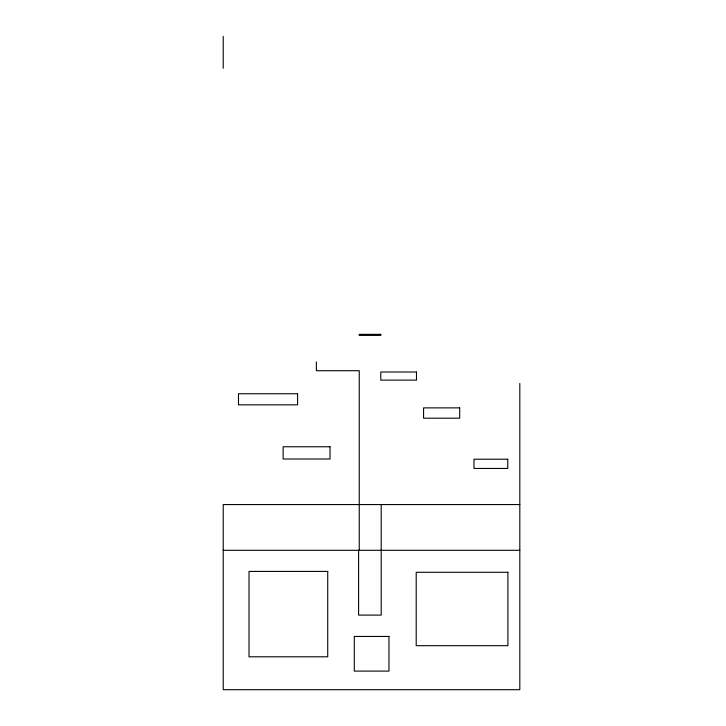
<?xml version="1.0" encoding="UTF-8"?>
<svg xmlns="http://www.w3.org/2000/svg" width="726" height="726" viewBox="0 0 726 726"><rect width="100%" height="100%" fill="white"/><g stroke="black" fill="none" stroke-linecap="round" stroke-linejoin="round"><path stroke-width="1.09" d="M519.816 504.561L223.218 504.561L223.218 689.7L519.816 689.7L519.816 383.473M223.218 550.299L519.816 550.299M381.204 504.561L381.204 615.103L358.599 615.103L358.599 550.299M359.243 550.299L359.243 370.714L316.382 370.714L316.382 361.893M223.218 36.3L223.218 68.28M380.778 334.35L359.243 334.35L359.243 335.403L380.778 335.403L380.778 334.35M416.488 372.011L380.778 372.011L380.778 380.115L416.488 380.115L416.488 372.011M297.596 393.755L238.482 393.755L238.482 404.845L297.596 404.845L297.596 393.755M459.694 407.876L423.576 407.876L423.576 418.185L459.694 418.185L459.694 407.876M330.021 446.762L283.122 446.762L283.122 459.004L330.021 459.004L330.021 446.762M507.755 459.213L473.978 459.213L473.978 468.442L507.755 468.442L507.755 459.213M327.725 571.416L249.018 571.416L249.018 656.803L327.725 656.803L327.725 571.416M507.91 572.288L416.207 572.288L416.207 645.677L507.91 645.677L507.91 572.288M388.954 636.439L354.297 636.439L354.297 671.105L388.954 671.105L388.954 636.439"/></g></svg>
